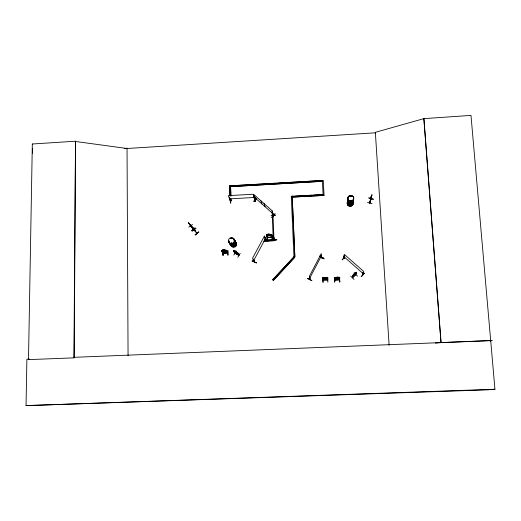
<?xml version="1.0" encoding="UTF-8"?>
<svg xmlns="http://www.w3.org/2000/svg" width="521" height="521" viewBox="0 0 521 521"><rect width="100%" height="100%" fill="white"/><g stroke="black" fill="none" stroke-linecap="round" stroke-linejoin="round"><path stroke-width="0.78" d="M322.968 280.129C326.296 279.425 328.771 281.692 327.214 277.83L327.65 277.81M327.26 279.784L327.689 279.718L322.994 280.011M323.489 279.119L322.903 278.917L327.129 278.969L327.839 277.524L327.813 282.206M327.65 279.953L327.624 277.66M73.91 357.797L75.519 141.217L32.322 143.998L28.492 359.62L74.21 357.849L75.519 141.217M309.676 279.386L309.637 277.003L309.878 279.432M265.658 240.324L265.931 239.966M435.322 343.078L440.981 342.603L423.833 118.638L470.984 115.395L494.95 389.246L488.04 389.832L26.05 405.605L26.89 359.216L29.3 359.119M254.45 261.724L253.48 259.211L253.141 259.51L253.48 259.211M32.432 153.22L32.549 148.348M362.727 274.984L362.505 274.437M235.023 252.887L238.572 255.16M235.29 253.369L233.994 250.848C233.193 252.724 236.977 254.469 238.794 255.251M343.749 258.318C344.557 251.311 344.361 261.041 343.808 258.032M273.466 215.388L273.245 215.16M255.492 199.491L255.759 200.018M334.716 277.472L334.697 282.2L334.71 277.511M339.125 279.66L339.503 279.757L339.725 277.354L334.964 277.582L334.84 279.933L335.374 279.836L334.834 279.77M339.594 279.705C335.146 280.995 333.941 279.412 335.016 277.947M335.446 277.765L335.374 279.836M336.892 277.205L337.842 277.159M350.197 196.111L350.307 196.547M350.307 196.104L350.933 196.072M350.933 200.533L350.952 200.637M369.786 202.467L369.676 202.812M369.969 202.689L369.695 202.916L371.017 198.566M371.395 196.17C368.243 207.202 373.772 187.273 370.822 199.061M370.841 199.1C373.791 188.114 369.982 201.047 370.887 198.208L370.509 199.569M371.141 198.82L371.076 199.009M338.168 277.094L338.044 277.901L336.566 277.973L336.631 277.172L338.149 277.341M273.238 215.525L273.31 216.072L273.278 215.479M273.069 215.349L273.492 216.072L272.157 210.764L253.727 194.45L255.726 199.986M274.463 239.777L273.082 235.59L272.112 210.842M339.067 279.731L339.308 277.576L339.744 277.556M339.588 279.543L335.361 279.692M339.672 277.361L339.112 278.331L334.925 278.299M231.05 238.305L231.467 238.69L231.669 238.273A2.996 2.911 -30 0 0 230.953 238.397A2.996 2.911 -30 0 1 232.47 238.279M231.298 238.644L231.376 238.123M231.799 238.371L231.083 238.703M231.825 238.494L231.669 238.077M231.643 242.949L231.298 243.131M231.402 243.183L231.513 242.734M339.718 281.965L339.484 277.244L339.757 281.926M343.893 258.162L344.277 254.378L363.736 271.474L362.694 274.951L362.388 274.723M343.756 258.234L344.094 258.494M344.433 256.111L344.036 258.468M356.019 272.965L352.574 276.156L353.147 275.003L356.175 272.275L355.771 272.516M367.481 202.409L372.027 203.639M352.782 275.485L352.307 277.686L355.7 274.482L356.162 272.411L355.876 274.515M352.867 275.752L353.069 275.335L352.45 277.817M368.803 198.065L373.329 199.341M353.069 275.335L352.58 277.361M352.75 277.53L353.186 275.459M353.961 274.026L353.792 274.841L355.107 273.004L353.909 274.346M369.669 203.027L370.867 198.026M370.639 199.458L369.903 202.923M370.639 198.853L370.972 197.4M354.013 279.451L350.653 276.097M355.368 274.691L356.162 272.411M356.097 272.275L355.511 274.86M355.752 274.372L352.437 277.732M355.98 272.997L356.175 272.275M362.349 274.56L362.681 274.906M190.764 225.788L193.454 229.253L193.18 228.862M194.151 230.008L196.873 233.187M194.261 230.204L194.789 230.425L193.727 229.162M191.077 226.153L190.224 224.968M357.458 276.195L354.169 272.77M370.184 200.565L371.486 196.352M370.555 199.439L371.44 196.241M364.413 273.219L361.255 276.71M370.985 197.824L371.271 196.782M363.046 272.476L363.378 272.763L363.046 272.476L362.544 274.547M362.798 274.808L362.564 274.469M370.398 199.621L370.581 198.97M266.055 239.986L265.677 240.285M266.094 240.077L264.499 235.902L252.574 258.188L254.404 261.868L254.593 261.392M370.848 199.068L370.939 198.761M371.831 195.538L371.551 195.889M369.838 203.027L371.173 198.781M373.401 199.113L368.875 197.837M371.239 196.625L371.434 196.033M350.828 195.811L350.158 196.235L350.946 196.476M252.157 261.014L256.397 262.864L252.157 261.028M256.365 262.916L252.255 260.813M193.408 229.194L188.485 222.812L188.771 223.099M307.54 278.611L311.766 280.708M307.644 278.357L311.871 280.5M322.968 279.907C324.342 280.611 321.548 279.666 322.922 277.836M266.42 234.665L267.436 237.693L271.929 237.309L271.461 237.407L270.627 234.632L271.057 234.606L270.627 234.632M271.942 237.283L271.005 234.372L270.458 234.294M255.049 199.589L253.968 196.202L253.551 196.228L254.593 199.452L255.14 199.536L253.271 194.222L228.283 195.655L230.705 200.767C231.415 201.002 230.171 200.995 230.953 199.029M231.07 200.722L230.998 199.126M223.587 253.089L223.086 252.932M309.787 277.074L309.441 277.38M321.125 255.446L321.17 254.997L321.281 257.745M319.366 256.052C330.894 261.965 317.921 256.697 321.405 257.315M323.463 258.357L321.477 257.087L323.58 258.129M309.695 278.24L321.353 255.993M264.609 239.269L268.061 241.021L265.423 239.445M264.896 237.882L264.948 237.433L265.899 240.415M253.74 260.474L265.476 238.527M233.545 250.783L235.127 251.584M234.333 251.76L238.299 253.838M234.261 251.122C243.613 256.469 232.353 249.715 236.052 251.93M234.613 251.728L233.955 251.233L237.921 253.362M235.394 253.375L233.499 250.393L233.929 250.568M233.883 250.594L237.504 252.607L238.318 253.909M233.994 250.848L234.307 251.096M234.567 250.777L235.902 251.513M233.831 255.056L236.104 250.998M236.078 251.812L236.788 252.216L238.475 255.069M236.423 252.294L237.602 252.841L234.548 251.343L235.238 251.65M351.095 200.865L350.763 201.002L350.841 200.592M231.07 238.11L230.992 238.651M353.349 275.44L354.176 274.424C352.085 275.967 357.276 271.207 354.651 273.974L355.342 273.558L353.414 275.388M323.417 280.168L323.365 278.012L322.935 278.032L323.365 278.012M267.299 237.4L267.761 237.329M267.39 237.342L271.929 237.381M267.787 237.641L266.869 234.854L266.446 234.873L266.876 235.01L267.755 237.648M254.997 199.224L254.652 199.38M221.855 250.34L225.997 250.184C229.37 254.828 226.824 253.069 225.723 250.438L226.147 250.575L225.723 250.438M227.241 252.698L225.723 250.594M227.69 252.959L223.151 253.102L223.561 253.199M225.997 250.236L227.703 252.783L223.144 253.017L227.736 252.757L227.332 252.776M309.865 279.022L309.695 279.276M226.466 250.979L221.979 251.207M352.743 275.518L353.179 275.036M361.203 276.671L364.394 273.154M344.615 256.86L342.173 259.907L344.791 256.964M272.255 212.444L272.678 212.594L272.255 212.444L273.33 216.085M271.916 217.264L275.036 213.877L271.942 217.29M271.936 217.322L275.081 213.955M255.44 199.771L254.417 196.43L255.87 199.901L255.537 199.569M254.73 196.697L254.307 196.547M256.495 198.494L253.883 201.308L256.299 198.358M256.456 198.449L253.883 201.308M273.421 280.363L294.606 257.42L273.421 280.363L272.724 279.699L293.935 256.82L294.86 256.846L292.183 196.241L294.86 256.846M272.75 279.757L293.948 256.892L291.285 196.293L323.098 194.587M353.909 274.28L353.218 275.381L355.524 272.815L355.016 273.225M266.68 235.538L267.358 235.863L271.298 235.297M353.961 274.092L355.107 273.004M356.279 272.529L355.843 272.711M355.615 273.551L352.645 276.156M352.359 277.582L355.732 274.45M350.431 203.437L350.783 203.45M232.874 245.13L232.529 245.124M190.575 225.886L193.33 229.39L188.752 223.066M188.921 223.379L188.543 223.157M192.516 224.434L188.817 227.163M194.567 230.217L192.073 226.909L195.434 231.344M188.674 223.06L191.936 227.189L190.308 225.079M194.431 230.341L192.216 227.189L196.951 233.33M192.47 227.508L192.093 227.286M192.718 227.846L193.35 228.55M191.611 230.764L195.199 227.879L191.728 230.914M196.013 228.498L192.308 231.233M194.926 230.679L194.548 230.458M198.703 231.956L195.245 235.023L198.775 232.047M323.45 279.184L327.611 278.696M326.608 278.605L323.893 278.761L324.928 278.409M327.09 278.533L327.624 278.325M440.981 342.603L490.802 340.558M339.106 278.279L339.659 278.019M490.183 341.19L492.41 340.343M352.574 276.156L352.938 276M325.273 278.025L326.569 277.732L325.586 278.058L326.634 278.292L323.893 278.435L324.935 278.09L323.925 277.856L325.267 278.051M266.895 234.574L266.368 234.71L270.477 234.281M423.833 118.638L375.289 132.341L375.322 132.822M221.887 250.347L221.386 250.471L225.437 250.106M230.634 200.618L231.116 200.624M267.423 237.439L271.838 237.081M309.871 279.36L309.415 276.221L321.268 253.623L321.424 257.27M323.443 278.194L322.89 278.312L327.116 277.98M322.909 278.969L322.87 277.836L327.624 277.608M334.964 277.634L339.23 277.341M230.51 203.079L230.542 198.56L230.744 203.073M266.98 235.31L267.175 239.862L267.234 236M336.612 277.426L335.811 277.543L335.778 278.006L338.832 277.862L338.878 277.4L338.09 277.354M267.397 239.836L267.201 236.052M222.408 250.438L224.974 250.308L224.245 250.692L225.489 250.985L222.832 251.129L223.607 250.731L222.402 250.451M322.799 277.752L323.066 282.428L322.59 277.765M124.604 148.654L375.38 132.816L375.348 132.341L389.122 345.312M230.764 200.937L231.122 200.891L229.631 197.589L229.214 197.615L230.764 200.963M229.22 197.772L229.631 197.589M253.974 196.365L253.551 196.228M254.678 199.563L255.082 199.243L254.691 199.491M267.963 234.567L269.409 234.476M268.178 235.173L269.618 235.082M255.049 197.908L255.231 201.686L255.303 197.947M275.694 215.388L271.076 215.668M229.976 195.961L229.676 185.847L323.28 180.39L324.049 195.408L292.222 197.114L324.049 195.408M229.676 185.847L267.156 183.77M268.777 183.672L276.084 183.249M277.713 183.151L285.02 182.728M286.648 182.63L321.568 180.598M272.125 235.01L272.327 239.556M273.577 236.781L274.261 239.836L273.577 236.781L273.434 237.211M274.235 239.699L274.398 239.321M276.664 239.712C262.695 240.481 284.023 239.165 274.352 240.057M229.807 198.866L254.411 197.466M293.785 196.254L291.285 196.293M295.368 196.163L303.294 195.714M304.876 195.622L312.007 195.219M313.59 195.128L321.516 194.678M230.067 199.074L230.113 200.631L231.05 200.611M230.113 200.631L231.044 200.676M264.694 240.174L274.775 239.732L264.72 240.259M263.952 241.106L274.814 240.617L263.978 241.184M222.649 249.937C227.13 250.262 220.507 248.966 223.346 250.894L224.779 250.822L224.147 249.872M221.985 250.627L223.659 253.147L221.985 250.627L221.568 250.809L223.242 253.213M221.568 250.809L221.985 250.79M227.69 250.581L227.814 255.14M221.933 251.259L226.238 251.343L226.518 250.979M223.105 251.578L222.949 255.388L222.864 251.584M325.983 277.608L326.778 277.654L326.778 278.546L323.736 278.728L323.717 277.797L324.446 277.419L326.035 277.595M324.505 277.478L325.983 277.406M327.123 277.595L322.87 277.836M327.663 277.973L327.214 277.83M324.518 278.221L325.99 278.149M323.443 278.768L327.129 278.54L322.948 278.494M339.151 278.338L334.97 278.24M334.879 279.764L339.588 279.731L339.751 277.726L339.308 277.576M74.216 357.315L490.671 340.61M26.05 405.605L494.95 389.246M339.731 281.926L339.529 277.276M194.3 229.891L193.33 228.654M228.061 255.121L227.931 250.562M255.264 201.673L255.134 197.96M238.885 255.355L237.237 252.639M325.99 278.058L326.778 278.09L323.73 278.26L324.459 278.084M269.37 234.365L270.184 234.424L270.386 235.036L267.403 235.225L267.188 234.613L267.872 234.502M75.806 141.517L127.039 148.498M271.493 237.329L270.64 234.789M227.651 252.763L227.657 252.991M270.458 234.346L270.959 234.43M236.072 252.268L237.029 252.613L236.371 252.477C239.321 254.378 234.046 252.144 234.216 250.79L234.821 251.063M233.473 250.438L233.903 250.614M236.208 251.975L234.352 250.946L235.401 251.754C233.193 251.005 239.36 254.189 235.948 252.053L236.449 252.249M237.446 253.291L234.769 251.396L235.205 251.623M321.19 257.81L321.203 255.746M310.054 279.061L309.637 277.003M235.212 251.708L236.449 252.398M235.075 252.932L238.989 255.179L238.533 254.873M237.856 257.289L240.201 253.297M343.997 255.948L344.322 256.234M238.911 255.049L237.459 252.587M273.225 215.18L273.512 215.544M344.003 256.749L363.15 273.584M32.322 143.998L32.654 144.291M254.86 197.687L273.011 213.76M294.619 257.491L293.948 256.892M272.724 279.699L273.395 280.305M195.414 231.239L193.864 229.22M189.872 224.642L190.523 225.365M189.95 224.74L189.794 224.538M190.321 225.209L190.608 225.58M192.562 227.54L192.926 228.016M189.012 223.405L189.377 223.874M195.049 234.769L198.761 232.034M189.729 224.323L191.09 226.205M192.75 227.898L193.695 229.019L192.62 227.736M193.779 229.103L194.313 229.8M189.364 223.978L189.071 223.6L190.172 224.903L189.501 224.05M194.411 229.924L194.756 230.458M193.408 228.628L193.799 229.136M192.073 226.909L193.493 228.752M223.203 255.375L223.06 251.526M221.386 250.419L223.19 253.011M222.995 249.982L223.919 249.937M234.893 250.94L235.694 251.382M234.593 250.731L235.564 252.262L236.808 252.932L235.889 251.454M253.707 259.855L254.606 261.334M265.671 240.266L264.987 238.429M264.948 237.433L265.912 240.012M267.814 234.131L268.374 235.746M268.087 234.163L269.018 234.105M269.813 235.655L269.305 234.02L267.761 234.17M260.897 200.793L261.92 203.939M264.062 203.594L265.039 206.7M272.366 212.321L273.492 216.072M423.905 118.423L441.072 342.558M324.453 277.836L326.042 278.045M270.927 235.596L267.319 235.824M271.851 234.971L272.073 239.575M274.749 239.653L274.814 240.617M272.965 213.844L273.922 238.221M230.907 196.013L230.562 185.795L230.862 195.916M229.722 185.951L229.995 195.284M230.113 199.172L230.158 200.728M224.388 250.21L225.176 250.23L225.547 250.783L223.509 251.129L222.206 250.38L222.851 250.288M324.505 277.426L324.524 278.683L325.99 278.592L325.983 277.354M322.382 180.546L323.144 195.46M127.039 148.029L128.062 355.719M353.518 199.921A2.976 2.866 -1.9 0 1 349.936 202.897A2.976 2.866 -1.9 0 1 347.891 198.801M353.258 200.012A2.95 2.846 -1.9 0 1 350.229 203.75A2.95 2.846 -1.9 0 1 347.813 199.634M353.414 200.611A2.957 2.846 -1.9 0 1 349.858 203.568A2.957 2.846 -1.9 0 1 347.833 199.497M353.492 198.293A2.989 2.879 -2 0 1 350.815 202.076A2.989 2.879 -2 0 1 347.722 198.618M347.982 197.908A2.989 2.879 -2 0 1 348.419 197.283M349.715 196.469A2.989 2.879 -2 0 1 351.258 196.378M353.427 199.074A3.022 2.911 -1.9 0 1 350.333 202.89A3.022 2.911 -1.9 0 1 347.865 198.683M353.512 198.143A2.989 2.879 -2 0 1 350.835 201.927A2.989 2.879 -2 0 1 347.741 198.468M347.995 197.759A2.989 2.879 -2 0 1 348.438 197.133M349.734 196.313A2.989 2.879 -2 0 1 351.278 196.228M353.049 201.692A2.937 2.833 -1.8 0 1 350.034 205.411A2.937 2.833 -1.8 0 1 347.631 201.308M352.867 200.077A2.996 2.885 -1.8 0 1 352.411 203.763A2.95 2.846 -1.8 0 1 348.588 203.998A2.996 2.885 -1.8 0 1 347.689 200.364M353.069 201.542A2.944 2.833 -1.8 0 1 350.053 205.267A2.944 2.833 -1.8 0 1 347.65 201.165M352.828 200.149A2.95 2.846 -1.8 0 1 352.378 203.783A2.996 2.885 -1.8 0 1 348.569 203.978A2.95 2.846 -1.8 0 1 347.722 200.435M234.229 239.68A2.983 2.905 -30 0 1 233.408 244.492A2.983 2.905 -30 0 1 229.233 242.011M229.774 243.359A2.924 2.846 -30 0 0 234.398 244.655A2.924 2.846 -30 0 0 233.936 239.92A2.918 2.839 -30 0 1 235.316 243.314A2.937 2.859 -30 0 1 232.145 245.345A2.937 2.859 -30 0 1 229.657 242.643M229.663 242.63A2.918 2.839 -30 0 0 232.138 245.319A2.918 2.839 -30 0 0 235.316 243.314A2.937 2.859 -30 0 0 233.955 239.927M233.219 238.572A2.996 2.911 -30 0 1 234.541 242.285A2.996 2.911 -30 0 1 230.868 243.997A2.996 2.911 -30 0 1 228.914 240.578M233.193 238.533A2.996 2.911 -30 0 1 234.613 242.005A2.996 2.911 -30 0 1 231.35 244.062A2.996 2.911 -30 0 1 228.81 241.308A2.957 2.872 -30 0 0 231.337 243.984A2.957 2.872 -30 0 0 234.548 241.952A2.957 2.872 -30 0 0 233.154 238.527M230.92 238.357A2.957 2.872 -30 0 1 232.438 238.279M235.375 241.783A2.905 2.826 -30 0 1 234.912 246.29A2.905 2.826 -30 0 1 230.634 244.779M234.737 241.256A2.944 2.866 -30 0 1 236.039 244.909A2.944 2.866 -30 0 1 232.431 246.589A2.944 2.866 -30 0 1 230.503 243.229M235.082 241.913A2.898 2.826 -30 0 1 236.449 245.28A2.898 2.826 -30 0 1 233.297 247.273A2.898 2.826 -30 0 1 230.836 244.596M234.984 241.021A2.957 2.879 -30 0 1 234.176 245.795A2.957 2.879 -30 0 1 230.035 243.327M234.697 241.249A2.905 2.833 -30 0 1 236.072 244.623A2.905 2.833 -30 0 1 232.913 246.615A2.905 2.833 -30 0 1 230.445 243.939M234.984 241.093A2.918 2.839 -30 0 1 234.183 245.795A2.918 2.839 -30 0 1 230.1 243.366M230.008 243.294A2.957 2.879 -30 0 0 234.157 245.756A2.957 2.879 -30 0 0 234.964 240.982A2.918 2.839 -30 0 1 234.111 245.684A2.918 2.839 -30 0 1 230.028 243.248M336.019 277.602L337.002 277.843L335.928 278.188L338.683 278.045L337.654 277.81L338.676 277.478L336.019 277.602M272.633 212.679L272.49 213.102L272.633 212.679M322.421 181.308L230.588 186.655L322.421 181.308M325.723 277.862L324.778 277.999L325.723 277.862M348.751 200.461A3.002 2.892 -2 0 0 353.694 198.885A3.002 2.892 -2 0 0 349.812 195.557A3.002 2.892 -2 0 0 348.751 200.461M348.751 200.526A2.989 2.879 -2 0 0 353.674 198.957A2.989 2.879 -2 0 0 349.812 195.642A2.989 2.879 -2 0 0 348.751 200.526M349.949 206.121A2.931 2.826 -1.7 0 0 352.951 202.415A2.918 2.813 -1.7 0 1 349.956 206.062A2.924 2.82 -1.7 0 1 347.566 201.985A2.918 2.813 -1.7 0 0 349.956 206.062A2.924 2.82 -1.7 0 0 352.958 202.369A2.937 2.826 -1.7 0 1 349.949 206.127A2.937 2.826 -1.7 0 1 347.553 202.031A2.931 2.826 -1.7 0 0 349.949 206.121M230.731 243.366A2.97 2.892 -30 0 0 234.242 239.614A2.97 2.892 -30 0 0 229.266 238.572A2.97 2.892 -30 0 0 230.731 243.366"/></g></svg>
